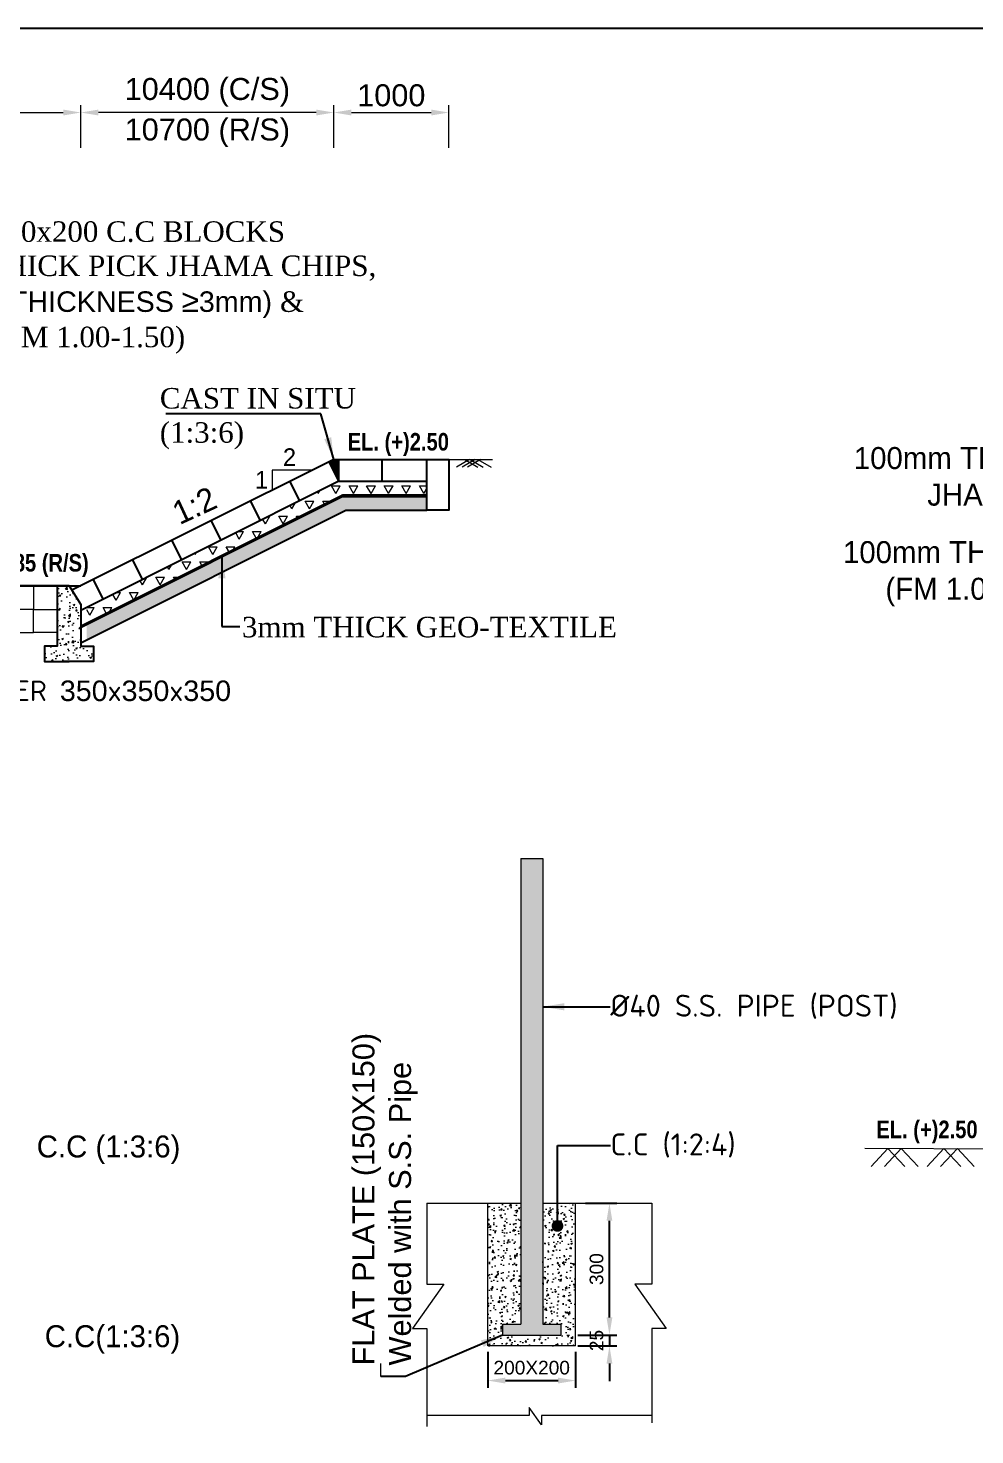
# Model space of a CAD drawing. Extents: x -426260 to 2055400, y -4304674 to -305611.
# Drawn here: x 1256362 to 1259594, y -1908443 to -1903641 of the extents above; entities that cross this region are included whole.
import ezdxf

# ---------------------------------------------------------------- set-up
doc = ezdxf.new("R2010")
doc.units = 0
doc.header["$LTSCALE"] = 300
doc.header["$MEASUREMENT"] = 0
doc.header["$PDMODE"] = 3
doc.layers.get('DEFPOINTS').update_dxf_attribs({"linetype": 'CONTINUOUS'})
doc.layers.add('Dim', color=7, linetype='CONTINUOUS', lineweight=9)
doc.layers.add('LINE', color=7, linetype='CONTINUOUS')
doc.styles.add('Arial', font='arial.ttf')
doc.styles.add('DIM', font='isocp3.shx')
doc.styles.add('style1', font='times.ttf')
doc.dimstyles.new('Dim_25', dxfattribs={"dimtxt": 50, "dimasz": 50, "dimexe": 25, "dimexo": 20, "dimgap": 20, "dimtad": 1, "dimdec": 0, "dimzin": 0, "dimdsep": 46, "dimtxsty": 'DIM', "dimcen": 0.09, "dimclrd": 5, "dimclre": 5, "dimclrt": 7, "dimadec": 0, "dimazin": 0, "dimtfac": 1, "dimtdec": 0, "dimtmove": 0, "dimatfit": 3, "dimfxl": 1, "dimtolj": 1, "dimtzin": 0, "dimarcsym": 0})
doc.dimstyles.get("Standard").update_dxf_attribs({"dimtxt": 75, "dimasz": 75, "dimexe": 60, "dimexo": 60, "dimgap": 100, "dimtad": 1, "dimdec": 0, "dimzin": 0, "dimdsep": 46, "dimtxsty": 'style1', "dimcen": 0.09, "dimclrd": 5, "dimclre": 5, "dimadec": 0, "dimazin": 0, "dimtfac": 1, "dimtdec": 0, "dimtofl": 0, "dimtmove": 0, "dimatfit": 3, "dimfxl": 1, "dimtolj": 1, "dimtzin": 0, "dimarcsym": 0})

# ---------------------------------------------------------------- blocks, each defined once
blk = doc.blocks.new('*D792')
at = {"layer": 'DEFPOINTS', "color": 0, "ltscale": 50, "transparency": 16777216}
for p in [(1258245.3, -1907652.5), (1258346.6, -1907652.5), (1258245.3, -1908102.5)]:
    blk.add_point(p, dxfattribs=at)
at = {"layer": 'Dim', "color": 5, "lineweight": -2, "ltscale": 50, "transparency": 16777216}
for p, q in [((1258265.3, -1907652.5), (1258371.6, -1907652.5)), ((1258346.6, -1908042.5), (1258346.6, -1907712.5)), ((1258265.3, -1908102.5), (1258371.6, -1908102.5))]:
    blk.add_line(p, q, dxfattribs=at)
at = {"layer": 'Dim', "color": 5, "ltscale": 50, "transparency": 16777216}
for points in [[(1258336.6, -1907712.5), (1258356.6, -1907712.5), (1258346.6, -1907652.5)], [(1258336.6, -1908042.5), (1258356.6, -1908042.5), (1258346.6, -1908102.5)]]:
    blk.add_solid(points, dxfattribs=at)
at = {"layer": 'Dim', "color": 7, "ltscale": 50, "transparency": 16777216, "insert": (1258302.7, -1907877.5), "char_height": 70, "attachment_point": 5, "rotation": 90, "style": 'Arial'}
blk.add_mtext('\\A1;{\\H0.6667x;300}', dxfattribs=at)
blk = doc.blocks.new('*D793')
at = {"layer": 'DEFPOINTS', "color": 0, "ltscale": 50, "transparency": 16777216}
for p in [(1257931.2, -1908140.4), (1258231.2, -1908140.4), (1258231.2, -1908258)]:
    blk.add_point(p, dxfattribs=at)
at = {"layer": 'Dim', "color": 5, "lineweight": -2, "ltscale": 50, "transparency": 16777216}
for p, q in [((1257931.2, -1908160.4), (1257931.2, -1908283)), ((1258231.2, -1908160.4), (1258231.2, -1908283)), ((1257991.2, -1908258), (1258171.2, -1908258))]:
    blk.add_line(p, q, dxfattribs=at)
at = {"layer": 'Dim', "color": 5, "ltscale": 50, "transparency": 16777216}
for points in [[(1257991.2, -1908248), (1257991.2, -1908268), (1257931.2, -1908258)], [(1258171.2, -1908248), (1258171.2, -1908268), (1258231.2, -1908258)]]:
    blk.add_solid(points, dxfattribs=at)
at = {"layer": 'Dim', "color": 7, "ltscale": 50, "transparency": 16777216, "insert": (1258081.2, -1908214.2), "char_height": 70, "attachment_point": 5, "style": 'Arial'}
blk.add_mtext('\\A1;{\\H0.66667x;200X200}', dxfattribs=at)
blk = doc.blocks.new('*D794')
at = {"layer": 'DEFPOINTS', "color": 0, "ltscale": 50, "transparency": 16777216}
for p in [(1258218.2, -1908102.5), (1258218.2, -1908140), (1258346.6, -1908140)]:
    blk.add_point(p, dxfattribs=at)
at = {"layer": 'Dim', "color": 5, "lineweight": -2, "ltscale": 50, "transparency": 16777216}
for p, q in [((1258346.6, -1908042.5), (1258346.6, -1907982.5)), ((1258238.2, -1908102.5), (1258371.6, -1908102.5)), ((1258346.6, -1908102.5), (1258346.6, -1908140)), ((1258238.2, -1908140), (1258371.6, -1908140)), ((1258346.6, -1908200), (1258346.6, -1908260))]:
    blk.add_line(p, q, dxfattribs=at)
at = {"layer": 'Dim', "color": 5, "ltscale": 50, "transparency": 16777216}
for points in [[(1258336.6, -1908042.5), (1258356.6, -1908042.5), (1258346.6, -1908102.5)], [(1258336.6, -1908200), (1258356.6, -1908200), (1258346.6, -1908140)]]:
    blk.add_solid(points, dxfattribs=at)
at = {"layer": 'Dim', "color": 7, "ltscale": 50, "transparency": 16777216, "insert": (1258302.7, -1908121.3), "char_height": 70, "attachment_point": 5, "rotation": 90, "style": 'Arial'}
blk.add_mtext('\\A1;{\\H0.6667x;25}', dxfattribs=at)

msp = doc.modelspace()

# ---------------------------------------------------------------- hatches: boundary and pattern name
at = {"layer": 'LINE', "lineweight": 9}
h = msp.add_hatch(dxfattribs=at)
h.set_pattern_fill('ANSI31', color=3)
h.set_pattern_definition([(45, (1175742.87955, -1892759.52385), (-0.08838834765, 0.08838834765), [])])
h.paths.add_polyline_path([(1257423.2, -1905113), (1257405.5, -1905113), (1257389.7, -1905120.9), (1257423.2, -1905188)])
h = msp.add_hatch(dxfattribs=at)
h.set_pattern_fill('TRIANG', color=256, scale=160, style=0)
h.set_pattern_definition([(60, (1175242.57, -1893330.29), (-30, 51.961524), [30, -30]), (120, (1175242.57, -1893330.29), (-60, 3e-08), [30, -30]), (0, (1175227.57, -1893304.31), (30, 51.961524), [30, -30])])
h.paths.add_polyline_path([(1256562, -1905618.6), (1256562, -1905674.5), (1257435, -1905238), (1257723.2, -1905238), (1257723.2, -1905188), (1257423.2, -1905188)])
at = {"layer": 'LINE'}
h = msp.add_hatch(dxfattribs=at)
h.set_pattern_fill('AR-SAND', color=256, scale=15, style=0)
h.set_pattern_definition([(37.5, (1170992.226, -1892759.524), (-0.9449004, 28.9023565), [0, -22.8, 0, -25.5, 0, -24.375]), (7.5, (1170992.226, -1892759.524), (26.54665, 42.332191), [0, -12.3, 0, -20.55, 0, -7.875]), (327.5, (1170973.776, -1892759.524), (46.712128, 0.084886), [0, -7.5, 0, -27, 0, -35.25]), (317.5, (1170973.776, -1892759.524), (45.091899, 13.165133), [0, -3.75, 0, -17.7, 0, -20.25])])
h.paths.add_polyline_path([(1256562, -1905674.5), (1256562, -1905729), (1257446.6, -1905286.7), (1257723.2, -1905286.7), (1257723.2, -1905238), (1257433.2, -1905238.9)])
at = {"layer": 'LINE', "lineweight": 9}
h = msp.add_hatch(dxfattribs=at)
h.set_pattern_fill('AR-CONC', color=1, scale=8)
h.set_pattern_definition([(50, (1170992.226, -1892759.524), (57.380815, -5.02017), [6, -66]), (355, (1170992.226, -1892759.524), (-11.100107, 60.17537), [4.8, -52.8]), (100.451444, (1170997.01, -1892759.94), (46.280708, 55.1552), [5.099215, -56.09137]), (46.1842, (1170992.226, -1892743.524), (85.379306, -13.24154), [9, -99]), (96.63564, (1170999.34, -1892744.63), (74.772956, 77.92949), [7.64883, -84.1371]), (351.18416, (1170992.23, -1892743.52), (74.77296, 77.92949), [7.2, -79.2]), (21, (1171000.226, -1892747.524), (47.752564, -32.20951), [6, -66]), (326, (1171000.226, -1892747.524), (19.465227, 58.012004), [4.8, -52.8]), (71.451445, (1171004.206, -1892750.21), (67.21779, 25.802492), [5.099215, -56.09137]), (37.5, (1170992.226, -1892759.524), (0.9727884, 26.6315083), [0, -52.16, 0, -53.6, 0, -53]), (7.5, (1170992.226, -1892759.524), (21.045563, 31.552937), [0, -30.56, 0, -50.96, 0, -20.2]), (327.5, (1170974.386, -1892759.524), (42.705795, -1.80439), [0, -20, 0, -62.4, 0, -82.8]), (317.5, (1170966.386, -1892759.524), (46.654894, 8.008399), [0, -26, 0, -41.44, 0, -58.8])])
h.paths.add_polyline_path([(1256542, -1905608.6), (1256501.5, -1905544.8), (1256461, -1905544.8), (1256461, -1905750.4), (1256418.3, -1905750.4), (1256418.3, -1905802.6), (1256501.5, -1905802.6), (1256584.7, -1905802.6), (1256584.7, -1905750.4), (1256542, -1905750.4)])
h = msp.add_hatch(color=15, dxfattribs=at)
h.dxf.hatch_style = 1
h.paths.add_polyline_path([(1258043.7, -1908065), (1257981.5, -1908065), (1257981.5, -1908102.5), (1258180.9, -1908102.5), (1258180.9, -1908065), (1258118.7, -1908065), (1258118.7, -1906475.2), (1258043.7, -1906475.2)])
h = msp.add_hatch(dxfattribs=at)
h.set_pattern_fill('AR-CONC', color=2, scale=7.5)
h.set_pattern_definition([(50, (1120164.252, -1882185.82), (53.794514, -4.70641), [5.625, -61.875]), (355, (1120164.25, -1882185.82), (-10.40635, 56.41441), [4.5, -49.5]), (100.451444, (1120168.735, -1882186.21), (43.388164, 51.708), [4.780514, -52.585658]), (46.1842, (1120164.25, -1882170.82), (80.0431, -12.413946), [8.4375, -92.8125]), (96.635635, (1120170.92, -1882171.85), (70.099646, 73.058895), [7.170776, -78.87853]), (351.184164, (1120164.25, -1882170.82), (70.099646, 73.058895), [6.75, -74.25]), (21, (1120171.752, -1882174.57), (44.768029, -30.196417), [5.625, -61.875]), (326, (1120171.75, -1882174.57), (18.24865, 54.386253), [4.5, -49.5]), (71.451445, (1120175.483, -1882177.086), (63.016678, 24.189836), [4.780514, -52.585658]), (37.5, (1120164.252, -1882185.82), (0.9119891, 24.967039), [0, -48.9, 0, -50.25, 0, -49.6875]), (7.5, (1120164.252, -1882185.82), (19.7302153, 29.5808784), [0, -28.65, 0, -47.775, 0, -18.9375]), (327.5, (1120147.527, -1882185.82), (40.0366827, -1.6916154), [0, -18.75, 0, -58.5, 0, -77.625]), (317.5, (1120140.027, -1882185.82), (43.738963, 7.507874), [0, -24.375, 0, -38.85, 0, -55.125])])
h.paths.add_polyline_path([(1258118.7, -1907652.5), (1258118.7, -1908065), (1258180.9, -1908065), (1258180.9, -1908102.5), (1257981.5, -1908102.5), (1257981.5, -1908065), (1258043.7, -1908065), (1258043.7, -1907652.5), (1257931.2, -1907652.5), (1257931.2, -1908140), (1258231.2, -1908140), (1258231.2, -1907652.5)])

# ---------------------------------------------------------------- linework, layer by layer
at = {"layer": 'Dim', "color": 5, "ltscale": 50}
for p, q in [((1255077.2, -1903928.9), (1256482, -1903928.9)), ((1256542, -1904049.1), (1256542, -1903903.9)), ((1256542, -1904049.1), (1256542, -1903903.9)), ((1257345.5, -1903928.9), (1256602, -1903928.9)), ((1257405.5, -1903993.2), (1257405.5, -1903903.9)), ((1257405.5, -1904049.1), (1257405.5, -1903903.9)), ((1257465.5, -1903928.9), (1257738.2, -1903928.9)), ((1257798.2, -1904049.1), (1257798.2, -1903903.9))]:
    msp.add_line(p, q, dxfattribs=at)
for points in [[(1256380, -1905625.7), (1256299, -1905625.7), (1256299, -1905544.8), (1256380, -1905544.8)], [(1256380, -1905625.7), (1256461, -1905625.7), (1256461, -1905544.8), (1256380, -1905544.8)], [(1256380, -1905625.7), (1256299, -1905625.7), (1256299, -1905704.6), (1256380, -1905704.6)], [(1256380, -1905625.7), (1256461, -1905625.7), (1256461, -1905704.6), (1256380, -1905704.6)]]:
    msp.add_lwpolyline(points, close=True, dxfattribs=at)
for points in [[(1256482, -1903918.9), (1256482, -1903938.9), (1256542, -1903928.9)], [(1256602, -1903918.9), (1256602, -1903938.9), (1256542, -1903928.9)], [(1257345.5, -1903918.9), (1257345.5, -1903938.9), (1257405.5, -1903928.9)], [(1257465.5, -1903918.9), (1257465.5, -1903938.9), (1257405.5, -1903928.9)], [(1257738.2, -1903918.9), (1257738.2, -1903938.9), (1257798.2, -1903928.9)]]:
    msp.add_solid(points, dxfattribs=at)
at = {"layer": 'LINE'}
for p, q in [((1257405.5, -1905113), (1256511.2, -1905560.1)), ((1257423.2, -1905188), (1257389.7, -1905120.9)), ((1257405.5, -1905113), (1257723.2, -1905113)), ((1257423.2, -1905188), (1257423.2, -1905113)), ((1257570.8, -1905188), (1257570.8, -1905113)), ((1257723.2, -1905286.7), (1257723.2, -1905113)), ((1257723.2, -1905188), (1257723.2, -1905113)), ((1257723.2, -1905113), (1257798.2, -1905113)), ((1257423.2, -1905188), (1256542, -1905628.6)), ((1257289, -1905255.1), (1257255.5, -1905188)), ((1257423.2, -1905188), (1257723.2, -1905188)), ((1257435, -1905238), (1256542, -1905684.5)), ((1257435, -1905238), (1257723.2, -1905238)), ((1257154.9, -1905322.2), (1257121.3, -1905255.1)), ((1257020.7, -1905389.3), (1256987.2, -1905322.2)), ((1256886.5, -1905456.3), (1256853, -1905389.3)), ((1256752.4, -1905523.4), (1256718.8, -1905456.3)), ((1256618.2, -1905590.5), (1256584.7, -1905523.4)), ((1256501.5, -1905544.8), (1255017.2, -1905544.8)), ((1255057.7, -1905544.8), (1256542, -1905544.8))]:
    msp.add_line(p, q, dxfattribs=at)
at = {"layer": 'LINE', "color": 8, "lineweight": 13}
for p, q in [((1257869.3, -1905113), (1257824.8, -1905139.3)), ((1257888, -1905113), (1257843.5, -1905139.3)), ((1257852.3, -1905113), (1257896.8, -1905139.3)), ((1257906.6, -1905113), (1257862.1, -1905139.3)), ((1257871, -1905113), (1257915.5, -1905139.3)), ((1257897.8, -1905113), (1257942.3, -1905139.3))]:
    msp.add_line(p, q, dxfattribs=at)
at = {"layer": 'LINE', "color": 0, "lineweight": 9}
for p, q in [((1257931.2, -1908140), (1257931.2, -1907652.5)), ((1258231.2, -1908140), (1258231.2, -1907652.5)), ((1258231.2, -1908140), (1257931.2, -1908140))]:
    msp.add_line(p, q, dxfattribs=at)
at = {"layer": 'LINE', "color": 5, "lineweight": 9}
msp.add_line((1257566, -1908244.1), (1257566, -1908199.8), dxfattribs=at)
at = {"layer": 'LINE'}
for points in [[(1266304.4, -1913186.2), (1252805.9, -1913186.2), (1252805.9, -1903640.8), (1266304.4, -1903640.8)], [(1257723.2, -1905113), (1257798.2, -1905113), (1257798.2, -1905286.7), (1257723.2, -1905286.7)]]:
    msp.add_lwpolyline(points, close=True, dxfattribs=at)
at = {"layer": 'LINE', "lineweight": 13}
msp.add_lwpolyline([(1257723.2, -1905113), (1257947.2, -1905113)], dxfattribs=at)
at = {"layer": 'LINE', "color": 0, "lineweight": 9}
for points in [[(1257332.6, -1905149.4), (1257194.6, -1905149.4), (1257194.6, -1905218.4)], [(1258043.7, -1906475.2), (1258043.7, -1908065)], [(1258043.7, -1906475.2), (1258118.7, -1906475.2)], [(1258118.7, -1906475.2), (1258118.7, -1908065)], [(1257722.9, -1907652.5), (1258043.7, -1907652.5)], [(1257931.2, -1907652.5), (1258043.7, -1907652.5)], [(1258118.7, -1907652.5), (1258491.7, -1907652.5)], [(1258118.7, -1907652.5), (1258231.2, -1907652.5)], [(1257981.5, -1908065), (1257981.5, -1908102.5)], [(1257981.5, -1908065), (1258043.7, -1908065)], [(1258118.7, -1908065), (1258180.9, -1908065)], [(1258180.9, -1908065), (1258180.9, -1908102.5)], [(1257981.5, -1908102.5), (1258180.9, -1908102.5)]]:
    msp.add_lwpolyline(points, dxfattribs=at)
at = {"layer": 'LINE', "color": 13, "lineweight": 9}
for points in [[(1257798.2, -1905175.5), (1257798.2, -1905286.7), (1257723.2, -1905286.7)], [(1257723.2, -1905238), (1257723.2, -1905286.7)]]:
    msp.add_lwpolyline(points, dxfattribs=at)
at = {"layer": 'LINE', "color": 13, "lineweight": 50}
msp.add_lwpolyline([(1257723.2, -1905238), (1257435, -1905238), (1256542, -1905684.5)], dxfattribs=at)
at = {"layer": 'LINE'}
for points in [[(1256542, -1905739), (1257446.6, -1905286.7), (1257723.2, -1905286.7)], [(1256461, -1905544.8), (1256461, -1905750.4), (1256418.3, -1905750.4), (1256418.3, -1905802.6), (1256501.5, -1905802.6)], [(1256501.5, -1905544.8), (1256542, -1905608.6)], [(1256542, -1905608.6), (1256542, -1905750.4), (1256584.7, -1905750.4), (1256584.7, -1905802.6), (1256481.5, -1905802.6)]]:
    msp.add_lwpolyline(points, dxfattribs=at)
at = {"layer": 'LINE', "color": 8, "lineweight": 9}
msp.add_lwpolyline([(1259689, -1907467.5), (1259219.1, -1907466.2)], dxfattribs=at)
at = {"layer": 'LINE', "color": 3, "lineweight": 9}
for points in [[(1259239.7, -1907527.4), (1259297.4, -1907466.2)], [(1259285.3, -1907527.4), (1259343, -1907466.2)], [(1259355.1, -1907527.4), (1259297.4, -1907466.2)], [(1259400.6, -1907527.4), (1259343, -1907466.2)], [(1259431.2, -1907527.4), (1259488.8, -1907466.2)], [(1259476.7, -1907527.4), (1259534.4, -1907466.2)], [(1259546.5, -1907527.4), (1259488.8, -1907466.2)], [(1259592.1, -1907527.4), (1259534.4, -1907466.2)]]:
    msp.add_lwpolyline(points, dxfattribs=at)
at = {"layer": 'LINE', "color": 5, "lineweight": 9}
for points in [[(1257722.9, -1907652.5), (1257722.9, -1907928.8), (1257781.1, -1907928.8), (1257674.6, -1908079.9), (1257723.4, -1908079.9), (1257723.4, -1908415.4)], [(1258491.7, -1907652.5), (1258491.7, -1907928.8), (1258433.5, -1907928.8), (1258540, -1908079.9), (1258491.1, -1908079.9), (1258491.1, -1908402.4)], [(1258491.1, -1908377.1), (1258114.8, -1908377.1), (1258114.8, -1908409.7), (1258072.1, -1908350.1), (1258072.1, -1908377.4), (1257723.4, -1908377.4)]]:
    msp.add_lwpolyline(points, dxfattribs=at)

# ---------------------------------------------------------------- texts
at = {"layer": 'Dim', "color": 7, "ltscale": 50, "char_height": 50, "attachment_point": 5, "style": 'Arial'}
for s, insert in [('\\A1;{\\H1.5x;10400 (C/S)}', (1256973.7, -1903859.8)), ('\\A1;{\\H1.5x;1000}', (1257601.8, -1903870.6)), ('\\A1;{\\H1.5x;10700 (R/S)}', (1256973.7, -1903998.1))]:
    msp.add_mtext(s, dxfattribs=dict(at, insert=insert))
at = {"layer": 'LINE', "color": 0, "attachment_point": 4}
for s, insert, char_height, width in [('{\\fTimes New Roman|b0|i0|c0|p18;1-LAYER 500x500x200 C.C BLOCKS\\POVER 100mm THICK PICK JHAMA CHIPS,\\PGEO-TEXTILE\\fArial|b0|i0|c0|p34; \\C7;(THICKNESS \\H1.083x;\\C0;≥\\H0.9231x;\\C7;3mm)\\C0; \\fTimes New Roman|b0|i0|c0|p18;& \\P100mm SAND (F.M 1.00-1.50)}', (1255553.2, -1904526.6), 70, 1981.072), ('{\\fTimes New Roman|b0|i0|c0|p18;CAST IN SITU\\P(1:3:6)}', (1256811.4, -1904974.2), 70, 1833.557), ('{\\fTimes New Roman|b0|i0|c0|p18;3mm THICK GEO-TEXTILE }', (1257091.9, -1905686.1), 70, 1922.338), ('{\\fISOCPEUR|b0|i0|c0|p34;%%C40 S.S. PIPE (POST)}', (1258349.5, -1906981.9), 75, 1521.805), ('{\\fISOCPEUR|b0|i0|c0|p34;C.C (1:2:4)}', (1258350, -1907455.4), 75, 459.65)]:
    msp.add_mtext(s, dxfattribs=dict(at, insert=insert, char_height=char_height, width=width))
at = {"layer": 'LINE', "color": 4, "attachment_point": 5}
for s, insert, char_height, width in [('\\pi-120,l180,t180,240;{\\fArial Narrow|b1|i0|c0|p34;\\C6;EL.^I(+)2.50}', (1257595.7, -1905062), 60, 709.959), ('{\\fArial Narrow|b1|i0|c0|p34; }2', (1257244.7, -1905105.3), 60, 99.626), ('\\pxqr;{\\C0;100mm THICK PICK \\PJHAMA CHIPS\\P\\pq*;}\\P ', (1259389.8, -1905296.6), 75, 1432.575), ('{\\fArial Narrow|b1|i0|c0|p34; }1', (1257149, -1905182.9), 60, 92.485), ('\\pi-120,l180,t180,240;{\\fArial Narrow|b1|i0|c0|p34;\\C6;EL.^I(-)2.70 (C/S) / EL. (-)2.85 (R/S)}', (1256002.2, -1905475.1), 60, 1303.807), ('\\pxqr;{\\C0;100mm THICK SAND \\P(FM 1.00 TO 1.50)\\P\\pq*;}\\P ', (1259397.4, -1905628.6), 75, 1432.575), ('\\pi-120,l180,t180,240;{\\fArial Narrow|b1|i0|c0|p34;\\C6;EL.^I(+)2.50}', (1259400.8, -1907409.6), 60, 709.959)]:
    msp.add_mtext(s, dxfattribs=dict(at, insert=insert, char_height=char_height, width=width))
at = {"layer": 'LINE', "color": 4, "insert": (1256917.9, -1905275.8), "char_height": 80, "width": 391.386, "attachment_point": 5, "rotation": 24.8369}
msp.add_mtext('{\\fArial Narrow|b1|i0|c0|p34; }1:2', dxfattribs=at)
at = {"layer": 'LINE', "color": 0, "insert": (1256045.7, -1905903.6), "char_height": 70, "attachment_point": 4}
msp.add_mtext('{\\fISOCPEUR|b0|i0|c0|p34;2-LAYER \\fArial|b0|i0|c0|p34;350\\fISOCPEUR|b0|i0|c0|p34;x\\fArial|b0|i0|c0|p34;350\\fISOCPEUR|b0|i0|c0|p34;x\\fArial|b0|i0|c0|p34;350}', dxfattribs=at)
at = {"layer": 'LINE', "color": 0, "insert": (1257580.5, -1908206.5), "char_height": 75, "width": 1298.242, "attachment_point": 4, "rotation": 90}
msp.add_mtext('{\\fArial|b0|i0|c0|p34;FLAT PLATE (150X150)\\PWelded with S.S. Pipe}', dxfattribs=at)
at = {"layer": 'LINE', "color": 7, "char_height": 75, "width": 767.206, "attachment_point": 5}
for s, insert in [(' C.C (1:3:6) ^I', (1256622.5, -1907470.1)), ('C.C(1:3:6)^I', (1256649.9, -1908117.9))]:
    msp.add_mtext(s, dxfattribs=dict(at, insert=insert))

# ---------------------------------------------------------------- dimensions: what is measured, and where the dimension line sits
at = {"layer": 'Dim', "ltscale": 50}
for base, p1, p2, angle, text, picture, middle in [((1258346.6, -1907652.5), (1258245.3, -1908102.5), (1258245.3, -1907652.5), 270, '{\\H0.6667x;300}', '*D792', (1258346.6, -1907877.5)), ((1258346.6, -1908140), (1258218.2, -1908102.5), (1258218.2, -1908140), 90, '{\\H0.6667x;25}', '*D794', (1258346.6, -1908121.3))]:
    dim = msp.add_linear_dim(base=base, p1=p1, p2=p2, angle=angle, text=text, dimstyle='Dim_25', override={"dimtxt": 70, "dimasz": 60, "dimtxsty": 'Arial'}, dxfattribs=at)
    dim.commit()
    dim.dimension.update_dxf_attribs({"geometry": picture, "text_midpoint": middle, "dimtype": 160})
dim = msp.add_linear_dim(base=(1258231.2, -1908258), p1=(1257931.2, -1908140.4), p2=(1258231.2, -1908140.4), text='{\\H0.66667x;200X200}', dimstyle='Dim_25', override={"dimtxt": 70, "dimasz": 60, "dimtxsty": 'Arial'}, dxfattribs=at)
dim.commit()
dim.dimension.update_dxf_attribs({"geometry": '*D793', "text_midpoint": (1258081.2, -1908258), "dimtype": 160})

# ---------------------------------------------------------------- leaders
at = {"layer": 'LINE', "color": 5, "lineweight": 9}
for points, override in [([(1257405.5, -1905113), (1257360.9, -1904957.5), (1256831.9, -1904957.5)], {"dimtad": 0, "dimfxl": 7}), ([(1257023.5, -1905443.8), (1257023.5, -1905684), (1257084.1, -1905684)], {"dimgap": 2, "dimtad": 0, "dimfxl": 7}), ([(1258117.5, -1906981.9), (1258349.5, -1906981.9)], {"dimtad": 0, "dimfxl": 7}), ([(1258169.2, -1907730.2), (1258169.2, -1907455.4), (1258350, -1907455.4)], {"dimasz": 40, "dimtad": 0, "dimldrblk": 'Dot', "dimfxl": 7}), ([(1257981.5, -1908102.5), (1257650.7, -1908244.1), (1257566, -1908244.1)], {"dimtad": 0, "dimfxl": 7})]:
    msp.add_leader(points, dimstyle='Standard', override=override, dxfattribs=at)

doc.saveas('drawing.dxf')
